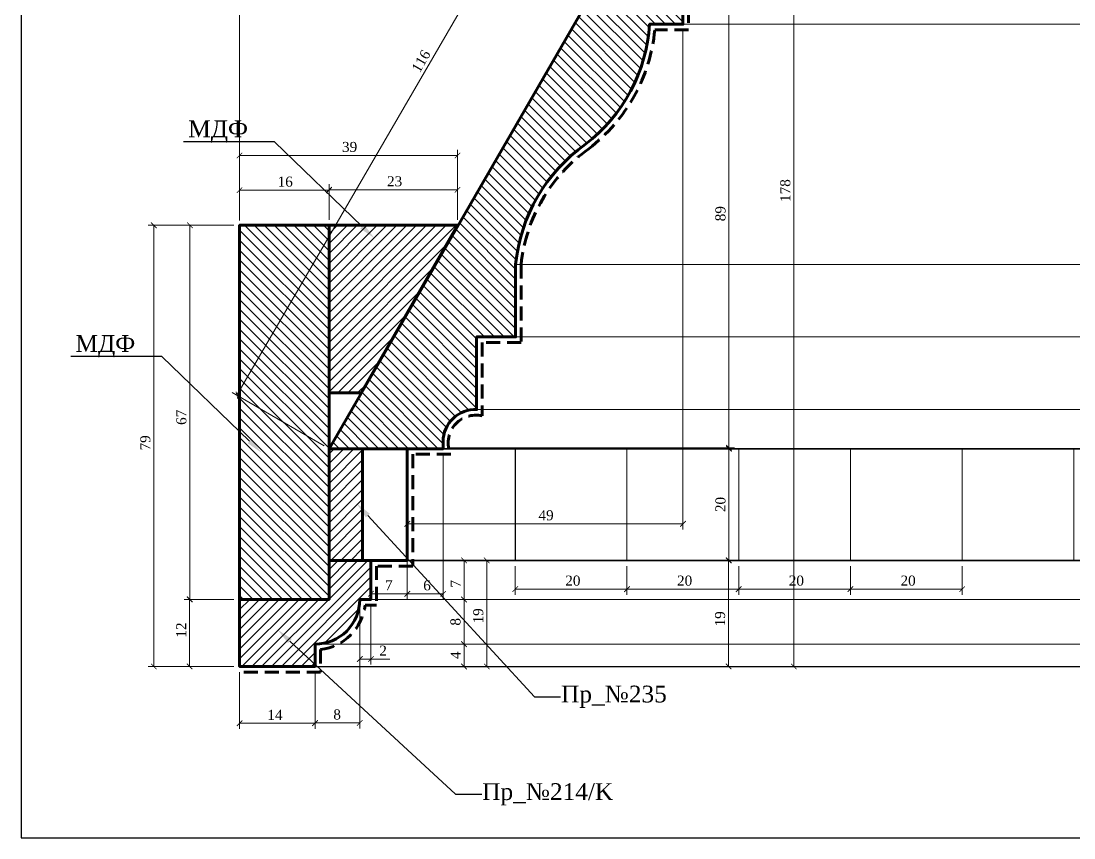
# Model space of a CAD drawing. Header units: millimetres. Extents: x 308848 to 309208, y -90977 to -90737.
# Drawn here: x 308848 to 309036.5, y -90976.7 to -90830.4 of the extents above; entities that cross this region are included whole.
import ezdxf
from ezdxf import colors
from ezdxf.entities.mleader import LeaderData, LeaderLine
from ezdxf.math import Vec2, Vec3

# ---------------------------------------------------------------- set-up
doc = ezdxf.new("R2010")
doc.units = ezdxf.units.MM
doc.header["$MEASUREMENT"] = 0
doc.linetypes.add('HIDDEN', pattern=[0.375, 0.25, -0.125])
doc.layers.add('Outside panel', color=7, linetype='Continuous', lineweight=18, true_color=0x7f5e57)
doc.layers.add('линия 15', color=7, linetype='Continuous', lineweight=15)
doc.layers.add('линия 50', color=1, linetype='Continuous', lineweight=140)
doc.layers.add('размеры в модели', color=7, linetype='Continuous')
doc.styles.get("Standard").update_dxf_attribs({"font": 'times.ttf'})
doc.dimstyles.new('M_1', dxfattribs={"dimtxt": 1.8, "dimasz": 1, "dimexe": 1, "dimexo": 1, "dimgap": 0.6, "dimtad": 1, "dimdec": 0, "dimdsep": 46, "dimtxsty": 'Standard', "dimblk": 'ARCHTICK', "dimcen": -5, "dimclrd": 7, "dimclre": 7, "dimclrt": 7, "dimadec": 0, "dimazin": 0, "dimtfac": 1, "dimtdec": 0, "dimtmove": 0, "dimatfit": 3, "dimfxl": 1, "dimtolj": 1, "dimtzin": 0, "dimlwd": 5, "dimlwe": 5, "dimarcsym": 0})
pattern_1 = [(135, (4727.289, -302.0096), (-0.8838834765, -0.8838834765), [])]
pattern_2 = [(45, (4727.289, -302.0096), (-0.8838834765, 0.8838834765), [])]

# ---------------------------------------------------------------- blocks, each defined once
blk = doc.blocks.new('_ArchTick')
at = {"color": 0, "linetype": 'ByBlock', "const_width": 0.15}
blk.add_lwpolyline([(-0.5, -0.5), (0.5, 0.5)], dxfattribs=at)
blk = doc.blocks.new('*D30')
at = {"layer": 'Defpoints', "color": 0, "ltscale": 1000, "transparency": 16777216}
for p in [(308910.66, -90926.98), (308900.66, -90945.97), (308931.39, -90945.97)]:
    blk.add_point(p, dxfattribs=at)
at = {"layer": 'линия 15', "color": 7, "lineweight": 5, "ltscale": 1000, "transparency": 16777216}
for p, q in [((308911.66, -90926.98), (308932.39, -90926.98)), ((308931.39, -90926.98), (308931.39, -90945.97)), ((308901.66, -90945.97), (308932.39, -90945.97))]:
    blk.add_line(p, q, dxfattribs=at)
for p, rotation in [((308931.39, -90926.98), 90), ((308931.39, -90945.97), 270)]:
    blk.add_blockref('_ArchTick', p, dxfattribs=dict(at, rotation=rotation))
at = {"layer": 'линия 15', "color": 7, "ltscale": 1000, "transparency": 16777216, "insert": (308929.87, -90936.91), "char_height": 1.8, "attachment_point": 5, "rotation": 90}
blk.add_mtext('\\A1;19', dxfattribs=at)
blk = doc.blocks.new('*D29')
at = {"layer": 'Defpoints', "color": 0, "ltscale": 1000, "transparency": 16777216}
for p in [(308900.66, -90941.97), (308900.66, -90945.97), (308927.32, -90945.97)]:
    blk.add_point(p, dxfattribs=at)
at = {"layer": 'линия 15', "color": 7, "lineweight": 5, "ltscale": 1000, "transparency": 16777216}
for p, q in [((308901.66, -90941.97), (308928.32, -90941.97)), ((308927.32, -90941.97), (308927.32, -90945.97)), ((308901.66, -90945.97), (308928.32, -90945.97))]:
    blk.add_line(p, q, dxfattribs=at)
for p, rotation in [((308927.32, -90941.97), 90), ((308927.32, -90945.97), 270)]:
    blk.add_blockref('_ArchTick', p, dxfattribs=dict(at, rotation=rotation))
at = {"layer": 'линия 15', "color": 7, "ltscale": 1000, "transparency": 16777216, "insert": (308925.82, -90943.97), "char_height": 1.8, "attachment_point": 5, "rotation": 90}
blk.add_mtext('\\A1;4', dxfattribs=at)
blk = doc.blocks.new('*D28')
at = {"layer": 'Defpoints', "color": 0, "ltscale": 1000, "transparency": 16777216}
for p in [(308910.66, -90933.97), (308900.66, -90941.97), (308927.32, -90941.97)]:
    blk.add_point(p, dxfattribs=at)
at = {"layer": 'линия 15', "color": 7, "lineweight": 5, "ltscale": 1000, "transparency": 16777216}
for p, q in [((308911.66, -90933.97), (308928.32, -90933.97)), ((308927.32, -90933.97), (308927.32, -90941.97)), ((308901.66, -90941.97), (308928.32, -90941.97))]:
    blk.add_line(p, q, dxfattribs=at)
for p, rotation in [((308927.32, -90933.97), 90), ((308927.32, -90941.97), 270)]:
    blk.add_blockref('_ArchTick', p, dxfattribs=dict(at, rotation=rotation))
at = {"layer": 'линия 15', "color": 7, "ltscale": 1000, "transparency": 16777216, "insert": (308925.8, -90937.97), "char_height": 1.8, "attachment_point": 5, "rotation": 90}
blk.add_mtext('\\A1;8', dxfattribs=at)
blk = doc.blocks.new('*D27')
at = {"layer": 'Defpoints', "color": 0, "ltscale": 1000, "transparency": 16777216}
for p in [(308910.66, -90926.98), (308910.66, -90933.97), (308927.32, -90933.97)]:
    blk.add_point(p, dxfattribs=at)
at = {"layer": 'линия 15', "color": 7, "lineweight": 5, "ltscale": 1000, "transparency": 16777216}
for p, q in [((308911.66, -90926.98), (308928.32, -90926.98)), ((308927.32, -90926.98), (308927.32, -90933.97)), ((308911.66, -90933.97), (308928.32, -90933.97))]:
    blk.add_line(p, q, dxfattribs=at)
for p, rotation in [((308927.32, -90926.98), 90), ((308927.32, -90933.97), 270)]:
    blk.add_blockref('_ArchTick', p, dxfattribs=dict(at, rotation=rotation))
at = {"layer": 'линия 15', "color": 7, "ltscale": 1000, "transparency": 16777216, "insert": (308925.8, -90931.16), "char_height": 1.8, "attachment_point": 5, "rotation": 90}
blk.add_mtext('\\A1;7', dxfattribs=at)
blk = doc.blocks.new('*D26')
at = {"layer": 'Defpoints', "color": 0, "ltscale": 1000, "transparency": 16777216}
for p in [(308908.66, -90933.97), (308910.66, -90933.97), (308910.66, -90944.63)]:
    blk.add_point(p, dxfattribs=at)
at = {"layer": 'линия 15', "color": 7, "lineweight": 5, "ltscale": 1000, "transparency": 16777216}
for p, q in [((308908.66, -90934.97), (308908.66, -90945.63)), ((308910.66, -90934.97), (308910.66, -90945.63)), ((308908.66, -90944.63), (308910.66, -90944.63)), ((308910.66, -90944.63), (308914.02, -90944.63))]:
    blk.add_line(p, q, dxfattribs=at)
at = {"layer": 'линия 15', "color": 7, "lineweight": 5, "ltscale": 1000, "transparency": 16777216, "rotation": 180}
blk.add_blockref('_ArchTick', (308908.66, -90944.63), dxfattribs=at)
at = {"layer": 'линия 15', "color": 7, "lineweight": 5, "ltscale": 1000, "transparency": 16777216}
blk.add_blockref('_ArchTick', (308910.66, -90944.63), dxfattribs=at)
at = {"layer": 'линия 15', "color": 7, "ltscale": 1000, "transparency": 16777216, "insert": (308912.84, -90943.13), "char_height": 1.8, "attachment_point": 5}
blk.add_mtext('\\A1;2', dxfattribs=at)
blk = doc.blocks.new('*D25')
at = {"layer": 'Defpoints', "color": 0, "ltscale": 1000, "transparency": 16777216}
for p in [(308908.66, -90933.97), (308900.66, -90945.97), (308908.66, -90956.08)]:
    blk.add_point(p, dxfattribs=at)
at = {"layer": 'линия 15', "color": 7, "lineweight": 5, "ltscale": 1000, "transparency": 16777216}
for p, q in [((308908.66, -90934.97), (308908.66, -90957.08)), ((308900.66, -90946.97), (308900.66, -90957.08)), ((308900.66, -90956.08), (308908.66, -90956.08))]:
    blk.add_line(p, q, dxfattribs=at)
at = {"layer": 'линия 15', "color": 7, "lineweight": 5, "ltscale": 1000, "transparency": 16777216, "rotation": 180}
blk.add_blockref('_ArchTick', (308900.66, -90956.08), dxfattribs=at)
at = {"layer": 'линия 15', "color": 7, "lineweight": 5, "ltscale": 1000, "transparency": 16777216}
blk.add_blockref('_ArchTick', (308908.66, -90956.08), dxfattribs=at)
at = {"layer": 'линия 15', "color": 7, "ltscale": 1000, "transparency": 16777216, "insert": (308904.6, -90954.57), "char_height": 1.8, "attachment_point": 5}
blk.add_mtext('\\A1;8', dxfattribs=at)
blk = doc.blocks.new('*D24')
at = {"layer": 'Defpoints', "color": 0, "ltscale": 1000, "transparency": 16777216}
for p in [(308966.5, -90754.71), (308966.5, -90817.97), (308887.14, -90867.15)]:
    blk.add_point(p, dxfattribs=at)
at = {"layer": 'размеры в модели', "color": 7, "lineweight": 5, "ltscale": 1000, "transparency": 16777216}
for p, q in [((308887.14, -90866.15), (308887.14, -90753.71)), ((308887.14, -90754.71), (308966.5, -90754.71)), ((308966.5, -90816.97), (308966.5, -90753.71))]:
    blk.add_line(p, q, dxfattribs=at)
at = {"layer": 'размеры в модели', "color": 7, "lineweight": 5, "ltscale": 1000, "transparency": 16777216, "rotation": 180}
blk.add_blockref('_ArchTick', (308887.14, -90754.71), dxfattribs=at)
at = {"layer": 'размеры в модели', "color": 7, "lineweight": 5, "ltscale": 1000, "transparency": 16777216}
blk.add_blockref('_ArchTick', (308966.5, -90754.71), dxfattribs=at)
at = {"layer": 'размеры в модели', "color": 7, "ltscale": 1000, "transparency": 16777216, "insert": (308926.39, -90753.19), "char_height": 1.8, "attachment_point": 5}
blk.add_mtext('\\A1;79', dxfattribs=at)
blk = doc.blocks.new('*D22')
at = {"layer": 'Defpoints', "color": 0, "ltscale": 1000, "transparency": 16777216}
for p in [(308944.65, -90797.46), (308961.12, -90807.01), (308903.16, -90906.98)]:
    blk.add_point(p, dxfattribs=at)
at = {"layer": 'размеры в модели', "color": 7, "lineweight": 5, "ltscale": 1000, "transparency": 16777216}
for p, q in [((308886.68, -90897.42), (308944.65, -90797.46)), ((308960.26, -90806.51), (308943.78, -90796.96)), ((308902.29, -90906.47), (308885.82, -90896.92))]:
    blk.add_line(p, q, dxfattribs=at)
for p, rotation in [((308944.65, -90797.46), 59.89156854025772), ((308886.68, -90897.42), 239.8915685402577)]:
    blk.add_blockref('_ArchTick', p, dxfattribs=dict(at, rotation=rotation))
at = {"layer": 'размеры в модели', "color": 7, "ltscale": 1000, "transparency": 16777216, "insert": (308919.62, -90837.6), "char_height": 1.8, "attachment_point": 5, "rotation": 59.8916}
blk.add_mtext('\\A1;116', dxfattribs=at)
blk = doc.blocks.new('*D21')
at = {"color": 7, "lineweight": 5, "ltscale": 1000, "transparency": 16777216}
for p, q in [((308996.48, -90927.98), (308996.48, -90933.12)), ((309016.48, -90927.98), (309016.48, -90933.12)), ((308996.48, -90932.12), (309016.48, -90932.12))]:
    blk.add_line(p, q, dxfattribs=at)
at = {"layer": 'Defpoints', "color": 0, "ltscale": 1000, "transparency": 16777216}
for p in [(309016.48, -90926.98), (308996.48, -90926.98), (309016.48, -90932.12)]:
    blk.add_point(p, dxfattribs=at)
at = {"color": 7, "lineweight": 5, "ltscale": 1000, "transparency": 16777216, "rotation": 180}
blk.add_blockref('_ArchTick', (308996.48, -90932.12), dxfattribs=at)
at = {"color": 7, "lineweight": 5, "ltscale": 1000, "transparency": 16777216}
blk.add_blockref('_ArchTick', (309016.48, -90932.12), dxfattribs=at)
at = {"color": 7, "ltscale": 1000, "transparency": 16777216, "insert": (309006.8, -90930.61), "char_height": 1.8, "attachment_point": 5}
blk.add_mtext('\\A1;20', dxfattribs=at)
blk = doc.blocks.new('*D20')
at = {"layer": 'Defpoints', "color": 0, "ltscale": 1000, "transparency": 16777216}
for p in [(308996.48, -90926.98), (308976.48, -90926.98), (308996.48, -90932.12)]:
    blk.add_point(p, dxfattribs=at)
at = {"layer": 'размеры в модели', "color": 7, "lineweight": 5, "ltscale": 1000, "transparency": 16777216}
for p, q in [((308976.48, -90927.98), (308976.48, -90933.12)), ((308996.48, -90927.98), (308996.48, -90933.12)), ((308976.48, -90932.12), (308996.48, -90932.12))]:
    blk.add_line(p, q, dxfattribs=at)
at = {"layer": 'размеры в модели', "color": 7, "lineweight": 5, "ltscale": 1000, "transparency": 16777216, "rotation": 180}
blk.add_blockref('_ArchTick', (308976.48, -90932.12), dxfattribs=at)
at = {"layer": 'размеры в модели', "color": 7, "lineweight": 5, "ltscale": 1000, "transparency": 16777216}
blk.add_blockref('_ArchTick', (308996.48, -90932.12), dxfattribs=at)
at = {"layer": 'размеры в модели', "color": 7, "ltscale": 1000, "transparency": 16777216, "insert": (308986.8, -90930.61), "char_height": 1.8, "attachment_point": 5}
blk.add_mtext('\\A1;20', dxfattribs=at)
blk = doc.blocks.new('*D19')
at = {"layer": 'Defpoints', "color": 0, "ltscale": 1000, "transparency": 16777216}
for p in [(308956.48, -90926.98), (308976.48, -90926.98), (308976.48, -90932.12)]:
    blk.add_point(p, dxfattribs=at)
at = {"layer": 'размеры в модели', "color": 7, "lineweight": 5, "ltscale": 1000, "transparency": 16777216}
for p, q in [((308956.48, -90927.98), (308956.48, -90933.12)), ((308976.48, -90927.98), (308976.48, -90933.12)), ((308956.48, -90932.12), (308976.48, -90932.12))]:
    blk.add_line(p, q, dxfattribs=at)
at = {"layer": 'размеры в модели', "color": 7, "lineweight": 5, "ltscale": 1000, "transparency": 16777216, "rotation": 180}
blk.add_blockref('_ArchTick', (308956.48, -90932.12), dxfattribs=at)
at = {"layer": 'размеры в модели', "color": 7, "lineweight": 5, "ltscale": 1000, "transparency": 16777216}
blk.add_blockref('_ArchTick', (308976.48, -90932.12), dxfattribs=at)
at = {"layer": 'размеры в модели', "color": 7, "ltscale": 1000, "transparency": 16777216, "insert": (308966.8, -90930.61), "char_height": 1.8, "attachment_point": 5}
blk.add_mtext('\\A1;20', dxfattribs=at)
blk = doc.blocks.new('*D18')
at = {"layer": 'Defpoints', "color": 0, "ltscale": 1000, "transparency": 16777216}
for p in [(308956.48, -90926.98), (308936.48, -90926.98), (308956.48, -90932.12)]:
    blk.add_point(p, dxfattribs=at)
at = {"layer": 'размеры в модели', "color": 7, "lineweight": 5, "ltscale": 1000, "transparency": 16777216}
for p, q in [((308936.48, -90927.98), (308936.48, -90933.12)), ((308956.48, -90927.98), (308956.48, -90933.12)), ((308936.48, -90932.12), (308956.48, -90932.12))]:
    blk.add_line(p, q, dxfattribs=at)
at = {"layer": 'размеры в модели', "color": 7, "lineweight": 5, "ltscale": 1000, "transparency": 16777216, "rotation": 180}
blk.add_blockref('_ArchTick', (308936.48, -90932.12), dxfattribs=at)
at = {"layer": 'размеры в модели', "color": 7, "lineweight": 5, "ltscale": 1000, "transparency": 16777216}
blk.add_blockref('_ArchTick', (308956.48, -90932.12), dxfattribs=at)
at = {"layer": 'размеры в модели', "color": 7, "ltscale": 1000, "transparency": 16777216, "insert": (308946.8, -90930.61), "char_height": 1.8, "attachment_point": 5}
blk.add_mtext('\\A1;20', dxfattribs=at)
blk = doc.blocks.new('*D17')
at = {"layer": 'Defpoints', "color": 0, "ltscale": 1000, "transparency": 16777216}
for p in [(308966.5, -90830.98), (308917.16, -90906.98), (308966.5, -90920.43)]:
    blk.add_point(p, dxfattribs=at)
at = {"layer": 'размеры в модели', "color": 7, "lineweight": 5, "ltscale": 1000, "transparency": 16777216}
for p, q in [((308966.5, -90831.98), (308966.5, -90921.43)), ((308917.16, -90907.98), (308917.16, -90921.43)), ((308917.16, -90920.43), (308966.5, -90920.43))]:
    blk.add_line(p, q, dxfattribs=at)
at = {"layer": 'размеры в модели', "color": 7, "lineweight": 5, "ltscale": 1000, "transparency": 16777216, "rotation": 180}
blk.add_blockref('_ArchTick', (308917.16, -90920.43), dxfattribs=at)
at = {"layer": 'размеры в модели', "color": 7, "lineweight": 5, "ltscale": 1000, "transparency": 16777216}
blk.add_blockref('_ArchTick', (308966.5, -90920.43), dxfattribs=at)
at = {"layer": 'размеры в модели', "color": 7, "ltscale": 1000, "transparency": 16777216, "insert": (308942, -90918.91), "char_height": 1.8, "attachment_point": 5}
blk.add_mtext('\\A1;49', dxfattribs=at)
blk = doc.blocks.new('*D16')
at = {"layer": 'Defpoints', "color": 0, "ltscale": 1000, "transparency": 16777216}
for p in [(308910.66, -90926.98), (308917.16, -90926.83), (308917.16, -90932.95)]:
    blk.add_point(p, dxfattribs=at)
at = {"layer": 'размеры в модели', "color": 7, "lineweight": 5, "ltscale": 1000, "transparency": 16777216}
for p, q in [((308910.66, -90927.98), (308910.66, -90933.95)), ((308917.16, -90927.83), (308917.16, -90933.95)), ((308910.66, -90932.95), (308917.16, -90932.95))]:
    blk.add_line(p, q, dxfattribs=at)
at = {"layer": 'размеры в модели', "color": 7, "lineweight": 5, "ltscale": 1000, "transparency": 16777216, "rotation": 180}
blk.add_blockref('_ArchTick', (308910.66, -90932.95), dxfattribs=at)
at = {"layer": 'размеры в модели', "color": 7, "lineweight": 5, "ltscale": 1000, "transparency": 16777216}
blk.add_blockref('_ArchTick', (308917.16, -90932.95), dxfattribs=at)
at = {"layer": 'размеры в модели', "color": 7, "ltscale": 1000, "transparency": 16777216, "insert": (308913.86, -90931.43), "char_height": 1.8, "attachment_point": 5}
blk.add_mtext('\\A1;7', dxfattribs=at)
blk = doc.blocks.new('*D15')
at = {"layer": 'Defpoints', "color": 0, "ltscale": 1000, "transparency": 16777216}
for p in [(308965.12, -90767.97), (308900.66, -90945.97), (308986.34, -90945.97)]:
    blk.add_point(p, dxfattribs=at)
at = {"layer": 'размеры в модели', "color": 7, "lineweight": 5, "ltscale": 1000, "transparency": 16777216}
for p, q in [((308966.12, -90767.97), (308987.34, -90767.97)), ((308986.34, -90767.97), (308986.34, -90945.97)), ((308901.66, -90945.97), (308987.34, -90945.97))]:
    blk.add_line(p, q, dxfattribs=at)
for p, rotation in [((308986.34, -90767.97), 90), ((308986.34, -90945.97), 270)]:
    blk.add_blockref('_ArchTick', p, dxfattribs=dict(at, rotation=rotation))
at = {"layer": 'размеры в модели', "color": 7, "ltscale": 1000, "transparency": 16777216, "insert": (308984.83, -90860.77), "char_height": 1.8, "attachment_point": 5, "rotation": 90}
blk.add_mtext('\\A1;178', dxfattribs=at)
blk = doc.blocks.new('*D14')
at = {"layer": 'Defpoints', "color": 0, "ltscale": 1000, "transparency": 16777216}
for p in [(308926.16, -90854.49), (308887.14, -90866.98), (308926.16, -90866.98)]:
    blk.add_point(p, dxfattribs=at)
at = {"layer": 'размеры в модели', "color": 7, "lineweight": 5, "ltscale": 1000, "transparency": 16777216}
for p, q in [((308887.14, -90865.98), (308887.14, -90853.49)), ((308887.14, -90854.49), (308926.16, -90854.49)), ((308926.16, -90865.98), (308926.16, -90853.49))]:
    blk.add_line(p, q, dxfattribs=at)
at = {"layer": 'размеры в модели', "color": 7, "lineweight": 5, "ltscale": 1000, "transparency": 16777216, "rotation": 180}
blk.add_blockref('_ArchTick', (308887.14, -90854.49), dxfattribs=at)
at = {"layer": 'размеры в модели', "color": 7, "lineweight": 5, "ltscale": 1000, "transparency": 16777216}
blk.add_blockref('_ArchTick', (308926.16, -90854.49), dxfattribs=at)
at = {"layer": 'размеры в модели', "color": 7, "ltscale": 1000, "transparency": 16777216, "insert": (308906.84, -90852.97), "char_height": 1.8, "attachment_point": 5}
blk.add_mtext('\\A1;39', dxfattribs=at)
blk = doc.blocks.new('*D13')
at = {"layer": 'Defpoints', "color": 0, "ltscale": 1000, "transparency": 16777216}
for p in [(308887.14, -90866.98), (308871.8, -90945.97), (308887.14, -90945.97)]:
    blk.add_point(p, dxfattribs=at)
at = {"layer": 'размеры в модели', "color": 7, "lineweight": 5, "ltscale": 1000, "transparency": 16777216}
for p, q in [((308886.14, -90866.98), (308870.8, -90866.98)), ((308871.8, -90866.98), (308871.8, -90945.97)), ((308886.14, -90945.97), (308870.8, -90945.97))]:
    blk.add_line(p, q, dxfattribs=at)
for p, rotation in [((308871.8, -90866.98), 90), ((308871.8, -90945.97), 270)]:
    blk.add_blockref('_ArchTick', p, dxfattribs=dict(at, rotation=rotation))
at = {"layer": 'размеры в модели', "color": 7, "ltscale": 1000, "transparency": 16777216, "insert": (308870.29, -90905.94), "char_height": 1.8, "attachment_point": 5, "rotation": 90}
blk.add_mtext('\\A1;79', dxfattribs=at)
blk = doc.blocks.new('*D12')
at = {"layer": 'Defpoints', "color": 0, "ltscale": 1000, "transparency": 16777216}
for p in [(308887.14, -90933.97), (308878.2, -90945.97), (308887.14, -90945.97)]:
    blk.add_point(p, dxfattribs=at)
at = {"layer": 'размеры в модели', "color": 7, "lineweight": 5, "ltscale": 1000, "transparency": 16777216}
for p, q in [((308886.14, -90933.97), (308877.2, -90933.97)), ((308878.2, -90933.97), (308878.2, -90945.97)), ((308886.14, -90945.97), (308877.2, -90945.97))]:
    blk.add_line(p, q, dxfattribs=at)
for p, rotation in [((308878.2, -90933.97), 90), ((308878.2, -90945.97), 270)]:
    blk.add_blockref('_ArchTick', p, dxfattribs=dict(at, rotation=rotation))
at = {"layer": 'размеры в модели', "color": 7, "ltscale": 1000, "transparency": 16777216, "insert": (308876.7, -90939.45), "char_height": 1.8, "attachment_point": 5, "rotation": 90}
blk.add_mtext('\\A1;12', dxfattribs=at)
blk = doc.blocks.new('*D11')
at = {"layer": 'Defpoints', "color": 0, "ltscale": 1000, "transparency": 16777216}
for p in [(308887.14, -90866.98), (308878.26, -90933.97), (308887.14, -90933.97)]:
    blk.add_point(p, dxfattribs=at)
at = {"layer": 'размеры в модели', "color": 7, "lineweight": 5, "ltscale": 1000, "transparency": 16777216}
for p, q in [((308886.14, -90866.98), (308877.26, -90866.98)), ((308878.26, -90866.98), (308878.26, -90933.97)), ((308886.14, -90933.97), (308877.26, -90933.97))]:
    blk.add_line(p, q, dxfattribs=at)
for p, rotation in [((308878.26, -90866.98), 90), ((308878.26, -90933.97), 270)]:
    blk.add_blockref('_ArchTick', p, dxfattribs=dict(at, rotation=rotation))
at = {"layer": 'размеры в модели', "color": 7, "ltscale": 1000, "transparency": 16777216, "insert": (308876.74, -90901.36), "char_height": 1.8, "attachment_point": 5, "rotation": 90}
blk.add_mtext('\\A1;67', dxfattribs=at)
blk = doc.blocks.new('*D10')
at = {"layer": 'Defpoints', "color": 0, "ltscale": 1000, "transparency": 16777216}
for p in [(308903.16, -90860.69), (308887.14, -90867.15), (308903.16, -90866.98)]:
    blk.add_point(p, dxfattribs=at)
at = {"layer": 'размеры в модели', "color": 7, "lineweight": 5, "ltscale": 1000, "transparency": 16777216}
for p, q in [((308887.14, -90866.15), (308887.14, -90859.69)), ((308887.14, -90860.69), (308903.16, -90860.69)), ((308903.16, -90865.98), (308903.16, -90859.69))]:
    blk.add_line(p, q, dxfattribs=at)
at = {"layer": 'размеры в модели', "color": 7, "lineweight": 5, "ltscale": 1000, "transparency": 16777216, "rotation": 180}
blk.add_blockref('_ArchTick', (308887.14, -90860.69), dxfattribs=at)
at = {"layer": 'размеры в модели', "color": 7, "lineweight": 5, "ltscale": 1000, "transparency": 16777216}
blk.add_blockref('_ArchTick', (308903.16, -90860.69), dxfattribs=at)
at = {"layer": 'размеры в модели', "color": 7, "ltscale": 1000, "transparency": 16777216, "insert": (308895.31, -90859.18), "char_height": 1.8, "attachment_point": 5}
blk.add_mtext('\\A1;16', dxfattribs=at)
blk = doc.blocks.new('*D9')
at = {"layer": 'Defpoints', "color": 0, "ltscale": 1000, "transparency": 16777216}
for p in [(308926.16, -90860.64), (308903.16, -90866.98), (308926.16, -90866.98)]:
    blk.add_point(p, dxfattribs=at)
at = {"layer": 'размеры в модели', "color": 7, "lineweight": 5, "ltscale": 1000, "transparency": 16777216}
for p, q in [((308903.16, -90865.98), (308903.16, -90859.64)), ((308903.16, -90860.64), (308926.16, -90860.64)), ((308926.16, -90865.98), (308926.16, -90859.64))]:
    blk.add_line(p, q, dxfattribs=at)
at = {"layer": 'размеры в модели', "color": 7, "lineweight": 5, "ltscale": 1000, "transparency": 16777216, "rotation": 180}
blk.add_blockref('_ArchTick', (308903.16, -90860.64), dxfattribs=at)
at = {"layer": 'размеры в модели', "color": 7, "lineweight": 5, "ltscale": 1000, "transparency": 16777216}
blk.add_blockref('_ArchTick', (308926.16, -90860.64), dxfattribs=at)
at = {"layer": 'размеры в модели', "color": 7, "ltscale": 1000, "transparency": 16777216, "insert": (308914.9, -90859.12), "char_height": 1.8, "attachment_point": 5}
blk.add_mtext('\\A1;23', dxfattribs=at)
blk = doc.blocks.new('*D8')
at = {"layer": 'Defpoints', "color": 0, "ltscale": 1000, "transparency": 16777216}
for p in [(308917.16, -90906.98), (308917.16, -90926.98), (308974.73, -90926.98)]:
    blk.add_point(p, dxfattribs=at)
at = {"layer": 'размеры в модели', "color": 7, "lineweight": 5, "ltscale": 1000, "transparency": 16777216}
for p, q in [((308918.16, -90906.98), (308975.73, -90906.98)), ((308974.73, -90906.98), (308974.73, -90926.98)), ((308918.16, -90926.98), (308975.73, -90926.98))]:
    blk.add_line(p, q, dxfattribs=at)
for p, rotation in [((308974.73, -90906.98), 90), ((308974.73, -90926.98), 270)]:
    blk.add_blockref('_ArchTick', p, dxfattribs=dict(at, rotation=rotation))
at = {"layer": 'размеры в модели', "color": 7, "ltscale": 1000, "transparency": 16777216, "insert": (308973.22, -90916.97), "char_height": 1.8, "attachment_point": 5, "rotation": 90}
blk.add_mtext('\\A1;20', dxfattribs=at)
blk = doc.blocks.new('*D7')
at = {"layer": 'Defpoints', "color": 0, "ltscale": 1000, "transparency": 16777216}
for p in [(308910.66, -90926.98), (308974.67, -90926.98), (308900.66, -90945.97)]:
    blk.add_point(p, dxfattribs=at)
at = {"layer": 'размеры в модели', "color": 7, "lineweight": 5, "ltscale": 1000, "transparency": 16777216}
for p, q in [((308911.66, -90926.98), (308975.67, -90926.98)), ((308974.67, -90945.97), (308974.67, -90926.98)), ((308901.66, -90945.97), (308975.67, -90945.97))]:
    blk.add_line(p, q, dxfattribs=at)
for p, rotation in [((308974.67, -90926.98), 90), ((308974.67, -90945.97), 270)]:
    blk.add_blockref('_ArchTick', p, dxfattribs=dict(at, rotation=rotation))
at = {"layer": 'размеры в модели', "color": 7, "ltscale": 1000, "transparency": 16777216, "insert": (308973.15, -90937.44), "char_height": 1.8, "attachment_point": 5, "rotation": 90}
blk.add_mtext('\\A1;19', dxfattribs=at)
blk = doc.blocks.new('*D6')
at = {"layer": 'Defpoints', "color": 0, "ltscale": 1000, "transparency": 16777216}
for p in [(308887.14, -90945.97), (308900.66, -90945.97), (308900.66, -90956.13)]:
    blk.add_point(p, dxfattribs=at)
at = {"layer": 'размеры в модели', "color": 7, "lineweight": 5, "ltscale": 1000, "transparency": 16777216}
for p, q in [((308887.14, -90946.97), (308887.14, -90957.13)), ((308900.66, -90946.97), (308900.66, -90957.13)), ((308887.14, -90956.13), (308900.66, -90956.13))]:
    blk.add_line(p, q, dxfattribs=at)
at = {"layer": 'размеры в модели', "color": 7, "lineweight": 5, "ltscale": 1000, "transparency": 16777216, "rotation": 180}
blk.add_blockref('_ArchTick', (308887.14, -90956.13), dxfattribs=at)
at = {"layer": 'размеры в модели', "color": 7, "lineweight": 5, "ltscale": 1000, "transparency": 16777216}
blk.add_blockref('_ArchTick', (308900.66, -90956.13), dxfattribs=at)
at = {"layer": 'размеры в модели', "color": 7, "ltscale": 1000, "transparency": 16777216, "insert": (308893.48, -90954.63), "char_height": 1.8, "attachment_point": 5}
blk.add_mtext('\\A1;14', dxfattribs=at)
blk = doc.blocks.new('*D5')
at = {"layer": 'Defpoints', "color": 0, "ltscale": 1000, "transparency": 16777216}
for p in [(308917.16, -90906.98), (308923.58, -90906.81), (308923.58, -90932.97)]:
    blk.add_point(p, dxfattribs=at)
at = {"layer": 'размеры в модели', "color": 7, "lineweight": 5, "ltscale": 1000, "transparency": 16777216}
for p, q in [((308917.16, -90907.98), (308917.16, -90933.97)), ((308923.58, -90907.81), (308923.58, -90933.97)), ((308917.16, -90932.97), (308923.58, -90932.97))]:
    blk.add_line(p, q, dxfattribs=at)
at = {"layer": 'размеры в модели', "color": 7, "lineweight": 5, "ltscale": 1000, "transparency": 16777216, "rotation": 180}
blk.add_blockref('_ArchTick', (308917.16, -90932.97), dxfattribs=at)
at = {"layer": 'размеры в модели', "color": 7, "lineweight": 5, "ltscale": 1000, "transparency": 16777216}
blk.add_blockref('_ArchTick', (308923.58, -90932.97), dxfattribs=at)
at = {"layer": 'размеры в модели', "color": 7, "ltscale": 1000, "transparency": 16777216, "insert": (308920.7, -90931.45), "char_height": 1.8, "attachment_point": 5}
blk.add_mtext('\\A1;6', dxfattribs=at)
blk = doc.blocks.new('*D4')
at = {"layer": 'Defpoints', "color": 0, "ltscale": 1000, "transparency": 16777216}
for p in [(308966.5, -90817.97), (308923.58, -90906.81), (308974.74, -90906.81)]:
    blk.add_point(p, dxfattribs=at)
at = {"layer": 'размеры в модели', "color": 7, "lineweight": 5, "ltscale": 1000, "transparency": 16777216}
for p, q in [((308967.5, -90817.97), (308975.74, -90817.97)), ((308974.74, -90817.97), (308974.74, -90906.81)), ((308924.58, -90906.81), (308975.74, -90906.81))]:
    blk.add_line(p, q, dxfattribs=at)
for p, rotation in [((308974.74, -90817.97), 90), ((308974.74, -90906.81), 270)]:
    blk.add_blockref('_ArchTick', p, dxfattribs=dict(at, rotation=rotation))
at = {"layer": 'размеры в модели', "color": 7, "ltscale": 1000, "transparency": 16777216, "insert": (308973.22, -90864.91), "char_height": 1.8, "attachment_point": 5, "rotation": 90}
blk.add_mtext('\\A1;89', dxfattribs=at)

msp = doc.modelspace()

# ---------------------------------------------------------------- hatches: boundary and pattern name
at = {"layer": 'Outside panel', "ltscale": 1000}
h = msp.add_hatch(dxfattribs=at)
h.set_pattern_fill('ANSI31', color=256, scale=10, angle=90)
h.set_pattern_definition(pattern_1)
h.paths.add_polyline_path([(308960.54, -90830.98), (308966.5, -90830.98), (308966.5, -90817.97), (308961.12, -90817.97), (308961.12, -90806.57), (308954.54, -90817.97), (308903.16, -90906.98), (308916.5, -90906.98), (308923.58, -90906.98), (308923.58, -90905.77, -0.429311), (308929.58, -90899.98), (308929.58, -90886.98), (308936.54, -90886.98), (308936.54, -90873.98, -0.215343), (308949.04, -90852.48, 0.217324)])
h = msp.add_hatch(dxfattribs=at)
h.set_pattern_fill('ANSI31', color=5, scale=10, angle=90)
h.set_pattern_definition(pattern_1)
h.paths.add_polyline_path([(308903.16, -90866.98), (308887.14, -90866.98), (308887.14, -90933.97), (308903.16, -90933.97), (308903.16, -90926.98), (308903.16, -90906.98)])
h = msp.add_hatch(dxfattribs=at)
h.set_pattern_fill('ANSI31', color=5, scale=10)
h.set_pattern_definition(pattern_2)
h.paths.add_polyline_path([(308926.16, -90866.98), (308903.16, -90866.98), (308903.16, -90896.98), (308908.91, -90896.98)])
h = msp.add_hatch(dxfattribs=at)
h.set_pattern_fill('ANSI31', color=256, scale=10)
h.set_pattern_definition([(45, (4802.0283, -302.0096), (-0.8838834765, 0.8838834765), [])])
h.paths.add_polyline_path([(308909.16, -90906.98), (308903.16, -90906.98), (308903.16, -90926.98), (308909.16, -90926.98)])
h = msp.add_hatch(dxfattribs=at)
h.set_pattern_fill('ANSI31', color=256, scale=10)
h.set_pattern_definition(pattern_2)
h.paths.add_polyline_path([(308910.66, -90926.98), (308903.16, -90926.98), (308903.16, -90933.97), (308887.14, -90933.97), (308887.14, -90945.97), (308900.66, -90945.97), (308900.66, -90941.97, 0.414214), (308908.66, -90933.97), (308910.66, -90933.97)])

# ---------------------------------------------------------------- linework, layer by layer
at = {"linetype": 'Continuous', "lineweight": 15}
for p, q in [((309159.87, -90830.98), (308966.5, -90830.98)), ((309135.87, -90873.98), (308936.54, -90873.98)), ((309128.91, -90886.98), (308936.54, -90886.98)), ((309128.91, -90899.98), (308929.15, -90899.98)), ((309107.98, -90933.97), (308908.66, -90933.97)), ((309099.98, -90941.97), (308900.66, -90941.97))]:
    msp.add_line(p, q, dxfattribs=at)
at = {"linetype": 'Continuous'}
for p, q in [((309116.48, -90906.98), (308917.16, -90906.98)), ((309109.98, -90926.98), (308910.66, -90926.98))]:
    msp.add_line(p, q, dxfattribs=at)
at = {"color": 7}
for p, q in [((308923.58, -90906.98), (309116.48, -90906.98)), ((308917.16, -90926.98), (309116.48, -90926.98))]:
    msp.add_line(p, q, dxfattribs=at)
at = {"color": 6, "ltscale": 1000}
msp.add_lwpolyline([(308848.04, -90976.67), (309208.04, -90976.67), (309208.04, -90736.67), (308848.04, -90736.67)], close=True, dxfattribs=at)
at = {"color": 7}
msp.add_lwpolyline([(308900.66, -90945.97), (309099.98, -90945.97), (309099.98, -90941.97, 0.414214), (309107.98, -90933.97), (309109.98, -90933.97), (309109.98, -90926.98), (309116.48, -90926.98), (309116.48, -90906.98), (309122.91, -90906.98, -0.476445), (309128.91, -90899.98), (309128.91, -90886.98), (309135.87, -90886.98), (309135.87, -90873.98, -0.215343), (309148.36, -90852.48, 0.217324), (309159.87, -90830.98), (309165.83, -90830.98), (309165.83, -90817.97), (308966.5, -90817.97)], format="xyb", dxfattribs=at)
at = {"linetype": 'Continuous'}
msp.add_lwpolyline([(308917.16, -90906.98), (308936.48, -90906.98), (308936.48, -90926.98), (308917.16, -90926.98)], close=True, dxfattribs=at)
at = {"linetype": 'Continuous', "lineweight": 15}
for points in [[(308936.48, -90906.98), (308956.48, -90906.98), (308956.48, -90926.98), (308936.48, -90926.98)], [(308956.48, -90906.98), (308976.48, -90906.98), (308976.48, -90926.98), (308956.48, -90926.98)], [(308976.48, -90906.98), (308996.48, -90906.98), (308996.48, -90926.98), (308976.48, -90926.98)], [(308996.48, -90906.98), (309016.48, -90906.98), (309016.48, -90926.98), (308996.48, -90926.98)], [(309016.48, -90906.98), (309036.48, -90906.98), (309036.48, -90926.98), (309016.48, -90926.98)]]:
    msp.add_lwpolyline(points, close=True, dxfattribs=at)
at = {"layer": 'линия 50', "color": 1, "linetype": 'HIDDEN', "ltscale": 10, "true_color": 0xff0909}
msp.add_lwpolyline([(308966.12, -90766.97), (308966.12, -90766.97), (308966.12, -90816.97), (308967.5, -90816.97), (308967.5, -90831.98), (308961.46, -90831.98, -0.209375), (308949.63, -90853.28, 0.215026), (308937.54, -90874.03), (308937.54, -90887.98), (308930.58, -90887.98), (308930.58, -90901.12, 0.62704), (308924.94, -90907.98), (308918.16, -90907.98), (308918.16, -90927.98), (308911.66, -90927.98), (308911.66, -90934.97), (308909.6, -90934.97, -0.350397), (308901.66, -90942.92), (308901.66, -90946.97), (308887.14, -90946.97)], format="xyb", dxfattribs=at)
at = {"layer": 'линия 50', "color": 7}
for points in [[(308961.12, -90817.97), (308966.5, -90817.97), (308966.5, -90830.98), (308960.54, -90830.98, -0.217324), (308949.04, -90852.48, 0.215343), (308936.54, -90873.98), (308936.54, -90886.98), (308929.58, -90886.98), (308929.58, -90899.98, 0.424695), (308923.58, -90905.68), (308923.58, -90906.98), (308916.5, -90906.98), (308903.16, -90906.98), (308954.54, -90817.97), (308961.12, -90806.57), (308961.12, -90817.97), (308966.5, -90817.97)], [(308910.66, -90926.98), (308910.66, -90933.97), (308908.66, -90933.97, -0.414214), (308900.66, -90941.97), (308900.66, -90945.97), (308887.14, -90945.97), (308887.14, -90933.97), (308903.16, -90933.97), (308903.16, -90926.98), (308910.66, -90926.98)]]:
    msp.add_lwpolyline(points, format="xyb", dxfattribs=at)
for points in [[(308903.16, -90866.98), (308887.14, -90866.98), (308887.14, -90933.97), (308903.16, -90933.97)], [(308908.91, -90896.98), (308926.16, -90866.98), (308903.16, -90866.98), (308903.16, -90896.98)], [(308909.16, -90906.98), (308903.16, -90906.98), (308903.16, -90926.98), (308909.16, -90926.98)]]:
    msp.add_lwpolyline(points, close=True, dxfattribs=at)
msp.add_lwpolyline([(308909.16, -90906.98), (308909.16, -90926.98), (308917.16, -90926.98), (308917.16, -90906.98), (308903.16, -90906.98), (308903.16, -90926.98), (308917.16, -90926.98)], dxfattribs=at)

# ---------------------------------------------------------------- dimensions: what is measured, and where the dimension line sits
at = {"color": 5, "ltscale": 1000}
dim = msp.add_linear_dim(base=(309016.48, -90932.12), p1=(308996.48, -90926.98), p2=(309016.48, -90926.98), dimstyle='M_1', dxfattribs=at)
dim.commit()
dim.dimension.update_dxf_attribs({"geometry": '*D21', "text_midpoint": (309006.8, -90932.12), "dimtype": 128})
at = {"layer": 'линия 15', "color": 5, "ltscale": 1000}
for base, p2, picture, middle in [((308931.39, -90945.97), (308900.66, -90945.97), '*D30', (308931.39, -90936.91)), ((308927.32, -90933.97), (308910.66, -90933.97), '*D27', (308927.32, -90931.16))]:
    dim = msp.add_linear_dim(base=base, p1=(308910.66, -90926.98), p2=p2, angle=90, dimstyle='M_1', dxfattribs=at)
    dim.commit()
    dim.dimension.update_dxf_attribs({"geometry": picture, "text_midpoint": middle, "dimtype": 128})
for base, p1, p2, picture, middle in [((308908.66, -90956.08), (308900.66, -90945.97), (308908.66, -90933.97), '*D25', (308904.6, -90956.08)), ((308910.66, -90944.63), (308908.66, -90933.97), (308910.66, -90933.97), '*D26', (308912.84, -90944.63))]:
    dim = msp.add_linear_dim(base=base, p1=p1, p2=p2, dimstyle='M_1', dxfattribs=at)
    dim.commit()
    dim.dimension.update_dxf_attribs({"geometry": picture, "text_midpoint": middle, "dimtype": 128})
for base, p1, p2, picture, middle in [((308927.32, -90941.97), (308910.66, -90933.97), (308900.66, -90941.97), '*D28', (308925.8, -90937.97)), ((308927.32, -90945.97), (308900.66, -90941.97), (308900.66, -90945.97), '*D29', (308925.82, -90943.97))]:
    dim = msp.add_linear_dim(base=base, p1=p1, p2=p2, angle=90, dimstyle='M_1', dxfattribs=at)
    dim.commit()
    dim.dimension.update_dxf_attribs({"geometry": picture, "text_midpoint": middle})
at = {"layer": 'размеры в модели', "color": 5, "ltscale": 1000}
for base, p1, p2, picture, middle in [((308966.5, -90754.71), (308887.14, -90867.15), (308966.5, -90817.97), '*D24', (308926.39, -90754.71)), ((308966.5, -90920.43), (308917.16, -90906.98), (308966.5, -90830.98), '*D17', (308942, -90920.43)), ((308926.16, -90854.49), (308887.14, -90866.98), (308926.16, -90866.98), '*D14', (308906.84, -90854.49)), ((308903.16, -90860.69), (308887.14, -90867.15), (308903.16, -90866.98), '*D10', (308895.31, -90860.69)), ((308926.16, -90860.64), (308903.16, -90866.98), (308926.16, -90866.98), '*D9', (308914.9, -90860.64)), ((308923.58, -90932.97), (308917.16, -90906.98), (308923.58, -90906.81), '*D5', (308920.7, -90932.97)), ((308917.15600725, -90932.9491825), (308910.65600725, -90926.97593904), (308917.15600725, -90926.82628018), '*D16', (308913.85708543, -90932.9491825)), ((308956.48, -90932.12), (308936.48, -90926.98), (308956.48, -90926.98), '*D18', (308946.8, -90932.12)), ((308976.48, -90932.12), (308956.48, -90926.98), (308976.48, -90926.98), '*D19', (308966.8, -90932.12)), ((308996.48, -90932.12), (308976.48, -90926.98), (308996.48, -90926.98), '*D20', (308986.8, -90932.12)), ((308900.66, -90956.13), (308887.14, -90945.97), (308900.66, -90945.97), '*D6', (308893.48, -90956.13))]:
    dim = msp.add_linear_dim(base=base, p1=p1, p2=p2, dimstyle='M_1', dxfattribs=at)
    dim.commit()
    dim.dimension.update_dxf_attribs({"geometry": picture, "text_midpoint": middle, "dimtype": 128})
for base, p1, p2, angle, picture, middle, dimtype in [((308986.34, -90945.97), (308965.12, -90767.97), (308900.66, -90945.97), 90, '*D15', (308986.34, -90860.77), 128), ((308944.65, -90797.46), (308903.16, -90906.98), (308961.12, -90807.01), 59.8916, '*D22', (308920.93, -90838.36), 129), ((308974.74, -90906.81), (308966.5, -90817.97), (308923.58, -90906.81), 90, '*D4', (308974.74, -90864.91), 128), ((308871.8, -90945.97), (308887.14, -90866.98), (308887.14, -90945.97), 90, '*D13', (308871.8, -90905.94), 128), ((308878.26, -90933.97), (308887.14, -90866.98), (308887.14, -90933.97), 90, '*D11', (308878.26, -90901.36), 128), ((308974.73, -90926.98), (308917.16, -90906.98), (308917.16, -90926.98), 90, '*D8', (308974.73, -90916.97), 128), ((308974.67, -90926.98), (308900.66, -90945.97), (308910.66, -90926.98), 90, '*D7', (308974.67, -90937.44), 128), ((308878.2, -90945.97), (308887.14, -90933.97), (308887.14, -90945.97), 90, '*D12', (308878.2, -90939.45), 128)]:
    dim = msp.add_linear_dim(base=base, p1=p1, p2=p2, angle=angle, dimstyle='M_1', dxfattribs=at)
    dim.commit()
    dim.dimension.update_dxf_attribs({"geometry": picture, "text_midpoint": middle, "dimtype": dimtype})

# ---------------------------------------------------------------- leaders
at = {"layer": 'размеры в модели', "color": 7, "ltscale": 1000}
ml = msp.add_multileader_mtext('Standard', dxfattribs=at)
ml.set_content('\\A1;МДФ  ', color=7)
ml.set_leader_properties()
ml.build(insert=Vec2(0, 0))
ml.multileader.update_dxf_attribs({"text_right_attachment_type": 6, "dogleg_length": 0.36, "arrow_head_size": 3})
ctx = ml.context
ctx.base_point, ctx.char_height, ctx.arrow_head_size, ctx.landing_gap_size, ctx.plane_origin = Vec3(308878.33, -90850.14), 3, 3, 0.09, Vec3(308892.69, -90872.02)
ctx.right_attachment, ctx.text_align_type = 6, 2
notes = []
notes.append((ctx, [(0, (1, 1, 0), (308893.41, -90852.06), (-1, 0), 4.68, [(0, [(308911.27, -90869.3)], 0, [])])]))
ctx.mtext.insert, ctx.mtext.alignment, ctx.mtext.flow_direction = Vec3(308888.65, -90848.21), 3, 5
ml = msp.add_multileader_mtext('Standard', dxfattribs=at)
ml.set_content('\\A1;МДФ  ', color=7)
ml.set_leader_properties()
ml.build(insert=Vec2(0, 0))
ml.multileader.update_dxf_attribs({"text_right_attachment_type": 6, "dogleg_length": 0.36, "arrow_head_size": 3})
ctx = ml.context
ctx.base_point, ctx.char_height, ctx.arrow_head_size, ctx.landing_gap_size, ctx.plane_origin = Vec3(308858.15, -90888.56), 3, 3, 0.09, Vec3(308872.51, -90910.44)
ctx.right_attachment, ctx.text_align_type = 6, 2
notes.append((ctx, [(0, (1, 1, 0), (308873.23, -90890.48), (-1, 0), 4.68, [(0, [(308891.09, -90907.72)], 0, [])])]))
ctx.mtext.insert, ctx.mtext.alignment, ctx.mtext.flow_direction = Vec3(308868.47, -90886.64), 3, 5
ml = msp.add_multileader_mtext('Standard', dxfattribs=at)
ml.set_content('\\A1;Пр_№235  ', color=7)
ml.set_leader_properties()
ml.build(insert=Vec2(0, 0))
ml.multileader.update_dxf_attribs({"text_right_attachment_type": 6, "dogleg_length": 0.36, "arrow_head_size": 3})
ctx = ml.context
ctx.base_point, ctx.char_height, ctx.arrow_head_size, ctx.landing_gap_size, ctx.plane_origin = Vec3(308944.6, -90951.38), 3, 3, 0.09, Vec3(308943.97, -90978.43)
ctx.right_attachment = 6
notes.append((ctx, [(1, (1, 1, 0), (308939.92, -90951.38), (1, 0), 4.68, [(0, [(308908.07, -90916.74)], 0, [])])]))
ctx.mtext.insert, ctx.mtext.flow_direction = Vec3(308944.69, -90949.4), 5
ml = msp.add_multileader_mtext('Standard', dxfattribs=at)
ml.set_content('\\A1;Пр_№214/K ', color=7)
ml.set_leader_properties()
ml.build(insert=Vec2(0, 0))
ml.multileader.update_dxf_attribs({"text_right_attachment_type": 6, "dogleg_length": 0.36, "arrow_head_size": 3})
ctx = ml.context
ctx.base_point, ctx.char_height, ctx.arrow_head_size, ctx.landing_gap_size, ctx.plane_origin = Vec3(308930.48, -90968.84), 3, 3, 0.09, Vec3(308929.85, -91001.06)
ctx.right_attachment = 6
notes.append((ctx, [(1, (1, 1, 0), (308925.8, -90968.84), (1, 0), 4.68, [(0, [(308893.95, -90939.37)], 0, [])])]))
ctx.mtext.insert, ctx.mtext.flow_direction = Vec3(308930.57, -90966.87), 5
for ctx, leaders in notes:
    for number, flags, end, landing, length, lines in leaders:
        leader = LeaderData()
        leader.index, (leader.has_last_leader_line, leader.has_dogleg_vector, leader.attachment_direction) = number, flags
        leader.last_leader_point, leader.dogleg_vector, leader.dogleg_length = Vec3(end), Vec3(landing), length
        for number, points, colour, breaks in lines:
            line = LeaderLine()
            line.index, line.vertices, line.color, line.breaks = number, Vec3.list(points), colors.encode_raw_color(colour), breaks
            leader.lines.append(line)
        ctx.leaders.append(leader)

doc.saveas('drawing.dxf')
